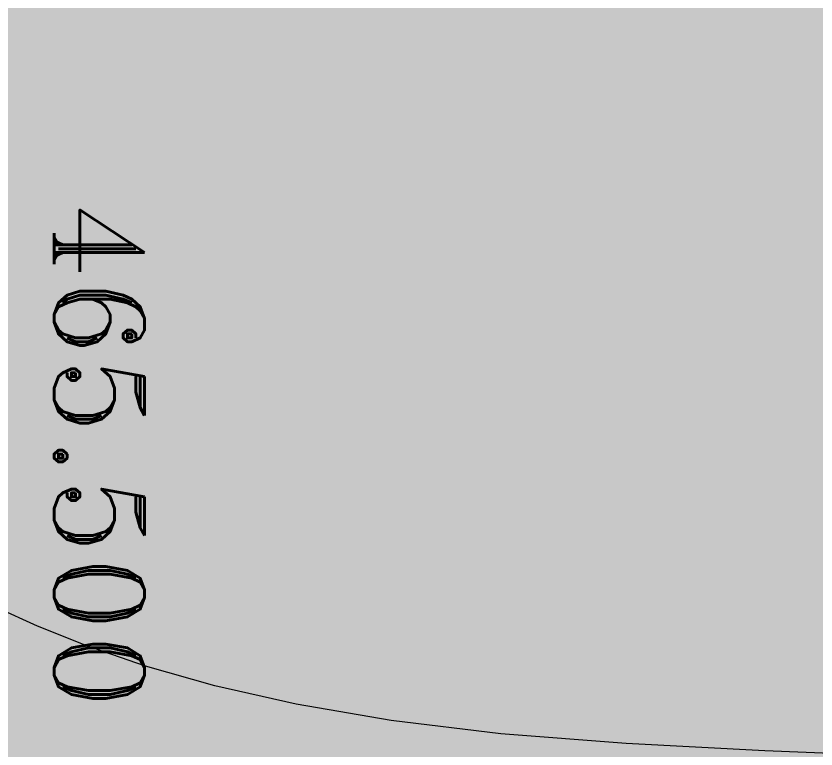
# Model space of a CAD drawing. Header units: millimetres. Extents: x 132836 to 1862386, y -330276 to -143438.
# Drawn here: x 375829 to 382460, y -267093 to -261015 of the extents above; entities that cross this region are included whole.
import ezdxf

# ---------------------------------------------------------------- set-up
doc = ezdxf.new("R2010")
doc.units = ezdxf.units.MM
doc.header["$MEASUREMENT"] = 0
doc.layers.add('Nouveau_CN_01_00', color=7, linetype='Continuous')
doc.layers.add('Nouveau_TopoAlt', color=7, linetype='Continuous')
doc.styles.add('STYLE_GENERE_5', font='romant.shx')

msp = doc.modelspace()

# ---------------------------------------------------------------- hatches: boundary and pattern name
at = {"linetype": 'Continuous', "lineweight": 0, "true_color": 0x6f6f6f}
h = msp.add_hatch(color=8, dxfattribs=at)
h.paths.add_polyline_path([(360547.961, -295062.571), (487920.34, -293826.868), (487920.34, -270902.734), (487462.568, -270902.734), (472913.119, -271040.575), (472913.119, -163437.635), (371855.719, -163437.635), (371855.719, -271040.575), (371882.482, -271040.57), (371882.665, -272000.514, -0.40942736), (367883.201, -275935.042), (360547.961, -275935.042)])
h.paths.add_polyline_path([(377135.103, -260639.953), (373845.103, -260639.953), (373845.103, -248364.953), (373845.103, -243089.974), (373845.103, -242189.974), (377135.103, -242189.974)], flags=0)
h.paths.add_polyline_path([(380202.952, -171995.57), (431505.799, -171995.57), (464309.564, -171995.57), (464309.564, -262465.571), (462925.553, -262565.571), (438593.575, -262550.571), (437925.553, -262550.571), (436549.587, -262550.571), (436549.587, -189810.571), (412055.061, -189810.571), (412055.061, -201780.57), (412055.061, -204495.57), (415454.069, -204495.57), (415454.069, -208495.57), (415454.069, -218295.57), (405655.061, -218295.57), (405655.061, -222495.57), (415474.561, -222495.57), (415474.561, -260810.571), (380202.952, -260810.571), (380202.952, -230015.57), (380202.952, -193810.571)], flags=0)
h.paths.add_polyline_path([(381436.562, -269433.913, -0.09031866), (381558.292, -268727.623, -0.20144873), (382612.158, -267592.74, -0.10421145), (383417.525, -267415.055), (384017.498, -267409.371, -0.10404461), (384824.873, -267571.244, -0.23825546), (385983.776, -268953.318, -0.05518862), (386036.355, -269390.334), (386038.45, -269611.438), (386050.565, -270890.267), (385792.102, -271892.761, -0.26794919), (384069.602, -272909.124), (383469.629, -272914.808, -0.19371746), (382078.771, -272370.185, -0.07056876), (381728.183, -271931.262, -0.1316525), (381450.772, -270933.845)], flags=0)
h.paths.add_polyline_path([(394027.271, -275599.002, -0.4157911), (392016.505, -273599.031), (392016.505, -273452.052), (392030.007, -267377.824, -0.3805567), (394016.505, -265609.826), (394094.233, -265609.826), (394094.233, -270609.826), (409094.233, -270609.826), (409094.233, -265609.826), (414055.71, -265609.826, -0.41421356), (415555.71, -267109.826), (415555.71, -273660.699, -0.34550161), (413836.804, -275433.432)], flags=0)
h.paths.add_polyline_path([(424209.612, -271504.083, -0.13447393), (423930.467, -270484.937), (423930.467, -268984.937, -0.41421356), (425930.467, -266984.937), (426530.467, -266984.937, -0.41421356), (428530.467, -268984.937), (428530.467, -270484.937, -0.12882035), (428273.55, -271465.581, -0.27093629), (426530.467, -272484.937), (425930.467, -272484.937, -0.26498)], flags=0)
h.paths.add_polyline_path([(436562.206, -273329.325), (436569.468, -267730.336, -0.09856151), (436800.237, -266943.721), (436817.2, -266951.545, -0.258849), (438654.998, -265605.827), (438652.661, -265587.294), (439337.088, -265587.294), (439337.088, -265687.294), (439337.088, -270687.294), (469237.088, -270687.294), (469237.088, -265687.294), (470907.523, -265687.294), (472885.813, -265687.294), (472885.813, -267687.294), (472885.813, -271062.255, 0.00134576), (472885.842, -271073.021), (472896.728, -273095.233, -0.41421356), (470907.523, -275105.97), (462184.053, -275105.97, -0.00518896), (462130.957, -275116.103), (454147.511, -275196.191), (438770.531, -275253.24, -0.38655333), (436572.608, -273475.385, -0.02518922)], flags=0)

# ---------------------------------------------------------------- linework, layer by layer
at = {"layer": 'Nouveau_CN_01_00', "color": 8, "linetype": 'Continuous', "lineweight": 5, "flags": 128}
msp.add_lwpolyline([(392227.181, -268076.856), (391069.268, -267830.59), (389843.101, -267624.517), (388556.568, -267467.614), (387231.083, -267353.215), (385891.444, -267270.743), (384562.447, -267209.621), (383268.889, -267159.272), (382035.566, -267109.12), (380887.275, -267048.588), (379848.813, -266967.099), (378938.934, -266856.985), (378152.223, -266722.222), (377477.223, -266569.693), (376902.478, -266406.283), (376416.531, -266238.876), (376007.924, -266074.356), (375665.201, -265919.607)], dxfattribs=at)

# ---------------------------------------------------------------- texts
at = {"layer": 'Nouveau_TopoAlt', "color": 253, "linetype": 'Continuous', "lineweight": 5, "true_color": 0x9f9f9f, "insert": (376895.29, -262559.083), "char_height": 750, "attachment_point": 1, "rotation": 270, "style": 'STYLE_GENERE_5'}
msp.add_mtext('\\A1;{\\pql;\\Fromant.shx;465.500}', dxfattribs=at)

doc.saveas('drawing.dxf')
